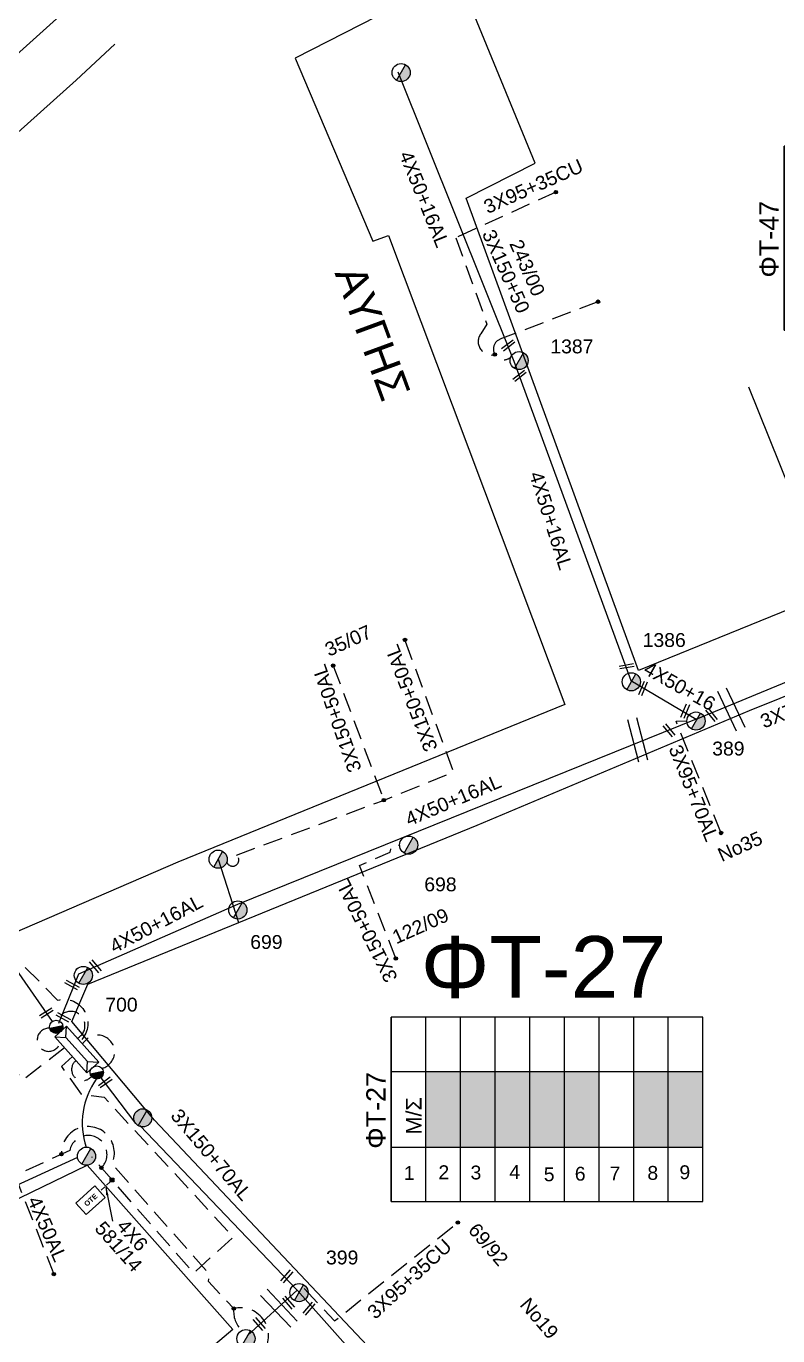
# Model space of a CAD drawing. Header units: millimetres. Extents: x 938 to 3112, y 793 to 1825.
# Drawn here: x 2082.3 to 2179.9, y 918.2 to 1088.3 of the extents above; entities that cross this region are included whole.
import ezdxf
from ezdxf.enums import TextEntityAlignment as Align

# ---------------------------------------------------------------- set-up
doc = ezdxf.new("R2010")
doc.units = ezdxf.units.MM
doc.linetypes.add('DASHED', pattern=[19.05, 12.7, -6.35])
for name, color, linetype in [('Pillar OTE', 7, 'Continuous'), ('Ασφαλειοκιβώτια Χ.Τ 9 αναχωρήσεων', 7, 'Continuous'), ('Γέφυρες Εναερίου Δικτύου', 7, 'Continuous'), ('Γυμνά εναέρια ΧΤ και ΦΟΠ (3Φ)   4x50+16AL', 7, 'Continuous'), ('Επιγραφές - Σχήματα', 7, 'Continuous'), ('Καλώδια ΧΤ   3x150+50AL', 7, 'DASHED'), ('Καλώδια ΧΤ   3x150+70AL', 7, 'DASHED'), ('Καλώδια ΧΤ   3x150AL+50CU', 7, 'DASHED'), ('Καλώδια ΧΤ   3x95+35CU', 7, 'DASHED'), ('Καλώδια ΧΤ   4x50AL', 7, 'DASHED'), ('Μηχανική τομή', 7, 'Continuous'), ('Στύλος Ξύλινος', 7, 'Continuous'), ('Στύλος Ξύλινος @ 1', 7, 'Continuous'), ('Στύλος ΦΜ', 7, 'Continuous'), ('Στύλος ΦΜ @ 1', 7, 'Continuous'), ('Συνδέσεις', 7, 'Continuous'), ('Συνεστραμμένα ΧΤ   3x70+54.6+25AL', 7, 'SYN_LINE'), ('Τομή', 7, 'Continuous'), ('Υποσταθμός εναέριος 2 στύλων', 7, 'Continuous'), ('Υποσταθμός πόλεως', 7, 'Continuous'), ('Υπόβαθρο ΔΕΗ', 7, 'Continuous'), ('Υπόγεια καλώδια Παροχών ΧΤ   4x6', 7, 'DASHED')]:
    doc.layers.add(name, color=color, linetype=linetype)
doc.styles.get("Standard").update_dxf_attribs({"font": 'arial.ttf'})
doc.linetypes.add('SYN_LINE', pattern='A,0.5,-0.0001,["/\\/\\/\\/",Standard,S=0.1,R=0,X=0,Y=-0.05],-0.25', length=0.7501)
doc.dimstyles.new('ISO-25', dxfattribs={"dimtxt": 2.5, "dimasz": 2.5, "dimexe": 1.25, "dimexo": 0.625, "dimtad": 1, "dimtxsty": 'Standard', "dimcen": 2.5, "dimaunit": 2, "dimazin": 0, "dimtfac": 1, "dimtmove": 0, "dimatfit": 3, "dimfxl": 1, "dimarcsym": 0})

# ---------------------------------------------------------------- blocks, each defined once
blk = doc.blocks.new('ΑΣΦΑΛΕΙΟΚΙΒΩΤΙΟ ΥΠΟΣΤΑΘΜΟΥ 9 ΑΝΑΧΩΡΗΣΕΩΝ')
at = {"layer": 'Ασφαλειοκιβώτια Χ.Τ 9 αναχωρήσεων', "ltscale": 40}
for p, q in [((-23.8, 40.36), (24.02, 40.36)), ((-9.72, 40.36), (-9.72, -40.64)), ((9.94, 40.36), (9.94, -40.64)), ((-23.8, 31.36), (24.02, 31.36)), ((-23.8, 22.36), (24.02, 22.36)), ((-23.8, 13.36), (24.02, 13.36)), ((-23.8, 4.36), (24.02, 4.36)), ((-23.8, -4.64), (24.02, -4.64)), ((-23.8, -13.64), (24.02, -13.64)), ((-23.8, -22.64), (24.02, -22.64)), ((-23.8, -31.64), (24.02, -31.64))]:
    blk.add_line(p, q, dxfattribs=at)
at = {"layer": 'Ασφαλειοκιβώτια Χ.Τ 9 αναχωρήσεων'}
blk.add_lwpolyline([(-23.8, -40.64), (24.02, -40.64), (24.02, 40.36), (-23.8, 40.36)], close=True, dxfattribs=at)
for s, p in [('1', (-18.22, 37.06)), ('2', (-18.02, 28.07)), ('3', (-18.09, 19.73)), ('4', (-17.94, 9.66)), ('5', (-18.55, 0.71)), ('6', (-18.4, -7.35)), ('7', (-18.34, -16.37)), ('8', (-18.19, -26.2)), ('9', (-18.02, -34.53))]:
    blk.add_text(s, height=3.6, rotation=270, dxfattribs=at).set_placement(p)
at = {"layer": 'Ασφαλειοκιβώτια Χ.Τ 9 αναχωρήσεων', "ltscale": 40}
for tag, height, p in [('ΟΝΟΜΑ', 5, (-0.16, 44.31)), ('ΚΕΙΜΕΝΟ 1', 2, (17.06, 35.59)), ('ΚΕΙΜΕΝΟ 2', 2, (17.06, 26.88)), ('ΚΕΙΜΕΝΟ 3', 2, (17.06, 17.69)), ('ΚΕΙΜΕΝΟ 4', 2, (17.06, 8.71)), ('ΚΕΙΜΕΝΟ 5', 2, (17.06, -0.13)), ('ΚΕΙΜΕΝΟ 6', 2, (17.06, -9.05)), ('ΚΕΙΜΕΝΟ 7', 2, (17.06, -18.13)), ('ΚΕΙΜΕΝΟ 8', 2, (17.06, -26.85)), ('ΚΕΙΜΕΝΟ 9', 2, (17.06, -35.99)), ('ΣΧ', 2, (-0.1, -42.64))]:
    blk.add_attdef(tag, text='', height=height, dxfattribs=at).set_placement(p, align=Align.MIDDLE_CENTER)
blk = doc.blocks.new('ΥΠΟΣΤΑΘΜΟΣ ΕΝΑΕΡΙΟΣ ΕΠΙ 2 ΣΤΥΛΩΝ')
at = {"layer": 'Υποσταθμός εναέριος 2 στύλων', "linetype": 'Continuous'}
for points in [[(-11.97, -2.11, 0.574793), (-8.45, -0.07, 0.268822), (-9.64, 1.98)], [(9.68, -2.15, 0.574793), (13.19, -0.1, 0.268822), (12.01, 1.95)]]:
    blk.add_hatch(color=256, dxfattribs=at).paths.add_polyline_path(points)
for p, q in [((-11.97, -2.11), (-9.64, 1.98)), ((9.68, -2.15), (12.01, 1.95))]:
    blk.add_line(p, q, dxfattribs=at)
for centre in [(-10.81, -0.07), (10.84, -0.1)]:
    blk.add_circle(centre, 2.36, dxfattribs=at)
at = {"layer": 'Υποσταθμός πόλεως', "linetype": 'Continuous', "ltscale": 40}
blk.add_lwpolyline([(-8.57, 2.82), (8.57, 2.82), (8.57, -2.82), (-8.57, -2.82)], close=True, dxfattribs=at)
for points in [[(-5.75, 0), (-8.57, 2.82)], [(-8.57, -2.82), (-5.75, 0)], [(-5.75, 0), (5.75, 0)], [(5.75, 0), (8.57, 2.82)], [(8.57, -2.82), (5.75, 0)]]:
    blk.add_lwpolyline(points, dxfattribs=at)
at = {"layer": 'Υποσταθμός εναέριος 2 στύλων', "ltscale": 40, "flags": 1}
for tag, p in [('ΜΕΤΑΣΧΗΜΑΤΙΣΜΟΣ', (14.09, 2.51)), ('ΙΣΧΥΣ', (14.07, -0.28)), ('ΑΡΙΘΜΟΣ', (14.19, -3))]:
    blk.add_attdef(tag, p, '', height=1.8, dxfattribs=at)
blk = doc.blocks.new('ΥΠΑΡΧΩΝ ΤΣΙΜΕΝΤΕΝΙΟΣ ΣΤΥΛΟΣ')
at = {"layer": 'Στύλος ΦΜ'}
blk.add_hatch(color=256, dxfattribs=at).paths.add_polyline_path([(-1.29, -2.28, 0.574793), (2.62, 0, 0.268822), (1.3, 2.27)])
blk.add_line((-1.29, -2.28), (1.3, 2.27), dxfattribs=at)
blk.add_circle((0, 0), 2.62, dxfattribs=at)
at = {"layer": 'Στύλος ΦΜ', "flags": 4}
for tag, p in [('ΑΡΙΘΜΟΣ', (-4.68, 8.05)), ('ΤΥΠΟΣ', (-4.91, 3.03))]:
    blk.add_attdef(tag, p, '', height=4, dxfattribs=at)
blk = doc.blocks.new('ΤΟΜΗ')
at = {"layer": 'Τομή', "ltscale": 40}
for p, q in [((-5.68, 0), (5.68, 0)), ((5.68, -2.33), (-5.68, -2.33))]:
    blk.add_line(p, q, dxfattribs=at)
blk = doc.blocks.new('ΥΠΑΡΧΩΝ ΞΥΛΙΝΟΣ ΣΤΥΛΟΣ')
at = {"layer": 'Στύλος Ξύλινος'}
h = blk.add_hatch(color=7, dxfattribs=at)
h.paths.add_polyline_path([(-2.62, 0, 0.270008), (-1.29, -2.28), (1.3, 2.27, 0.576266)])
h.paths.add_polyline_path([(-1.29, -2.28, 0.574793), (2.62, 0, 0.268822), (1.3, 2.27)])
at = {"layer": 'Στύλος Ξύλινος', "color": 7}
blk.add_line((-1.29, -2.28), (1.3, 2.27), dxfattribs=at)
blk.add_circle((0, 0), 2.62, dxfattribs=at)
at = {"layer": 'Στύλος Ξύλινος', "flags": 4}
for tag, p in [('ΑΡΙΘΜΟΣ', (-4.91, 8.6)), ('ΤΥΠΟΣ', (-4.85, 3.39))]:
    blk.add_attdef(tag, p, '', height=4, dxfattribs=at)
blk = doc.blocks.new('ΜΗΧΑΝΙΚΗ ΤΟΜΗ')
at = {"layer": 'Μηχανική τομή', "ltscale": 40}
for p, q in [((-1.89, 0.78), (1.89, 0.78)), ((1.89, 0), (-1.89, 0))]:
    blk.add_line(p, q, dxfattribs=at)
blk = doc.blocks.new('_ΣΥΝΔΕΣΗ')
at = {"layer": 'Συνδέσεις', "linetype": 'SYN_LINE', "ltscale": 40}
blk.add_hatch(color=256, dxfattribs=at).paths.add_polyline_path([(0.5, -0.01, 1), (-0.5, -0.01, 1)])
at = {"layer": 'Συνδέσεις'}
blk.add_circle((0, -0.01), 0.5, dxfattribs=at)
blk = doc.blocks.new('PILLAR ΟΤΕ')
at = {"layer": 'Pillar OTE', "ltscale": 40}
blk.add_lwpolyline([(-3.31, 2.02), (3.39, 2.02), (3.39, -1.99), (-3.31, -1.99)], close=True, dxfattribs=at)
at = {"layer": 'Pillar OTE', "insert": (-1.81, 0.71), "char_height": 1.3575, "width": 109.961, "attachment_point": 1}
blk.add_mtext('{\\fArial|b1|i0|c161|p34;OTE}', dxfattribs=at)
blk = doc.blocks.new('TSONTA XT1')
at = {"ltscale": 40}
h = blk.add_hatch(color=256, dxfattribs=at)
h.dxf.hatch_style = 1
h.paths.add_polyline_path([(595.96, 2487.66), (597.07, 2488.77), (595.96, 2489.87), (594.85, 2488.77)])
blk.add_lwpolyline([(594.85, 2488.77), (595.96, 2489.87), (597.07, 2488.77), (595.96, 2487.66)], close=True, dxfattribs=at)

msp = doc.modelspace()

# ---------------------------------------------------------------- hatches: boundary and pattern name
at = {"layer": 'Ασφαλειοκιβώτια Χ.Τ 9 αναχωρήσεων'}
for color, points in [(27, [(2134.15, 942.72), (2138.65, 942.72), (2138.65, 952.55), (2134.15, 952.55)]), (151, [(2138.65, 952.55), (2138.65, 942.72), (2143.15, 942.72), (2143.15, 952.55)]), (6, [(2143.15, 952.55), (2143.15, 942.72), (2147.65, 942.72), (2147.65, 952.55)]), (62, [(2147.65, 952.55), (2147.65, 942.72), (2152.15, 942.72), (2152.15, 952.55)]), (173, [(2152.15, 952.55), (2152.15, 942.72), (2156.65, 942.72), (2156.65, 952.55)]), (1, [(2161.15, 952.55), (2161.15, 942.72), (2165.65, 942.72), (2165.65, 952.55)]), (133, [(2165.65, 952.55), (2165.65, 942.72), (2170.15, 942.72), (2170.15, 952.55)])]:
    msp.add_hatch(color=color, dxfattribs=at).paths.add_polyline_path(points)

# ---------------------------------------------------------------- linework, layer by layer
at = {"layer": 'Γέφυρες Εναερίου Δικτύου', "color": 2, "linetype": 'DASHED', "ltscale": 0.2, "flags": 128}
msp.add_lwpolyline([(2172.5, 983.52), (2166.66, 998.04), (2168.06, 998.1)], dxfattribs=at)
at = {"layer": 'Γυμνά εναέρια ΧΤ και ΦΟΠ (3Φ)   4x50+16AL', "color": 2, "flags": 128}
msp.add_lwpolyline([(2130.52, 1082.37), (2145.59, 1044.8), (2160.78, 1003.31), (2169.25, 998.3), (2229.41, 1023.13), (2254.66, 1044.93)], dxfattribs=at)
at = {"layer": 'Γυμνά εναέρια ΧΤ και ΦΟΠ (3Φ)   4x50+16AL', "color": 173, "flags": 128}
msp.add_lwpolyline([(2169.25, 998.3), (2109.7, 974.23), (2089.07, 965.21), (2086.47, 958.8)], dxfattribs=at)
at = {"layer": 'Γυμνά εναέρια ΧΤ και ΦΟΠ (3Φ)   4x50+16AL', "color": 173, "linetype": 'SYN_LINE', "ltscale": 10, "flags": 128}
msp.add_lwpolyline([(2107.19, 980.12), (2109.85, 971.89)], dxfattribs=at)
at = {"layer": 'Γυμνά εναέρια ΧΤ και ΦΟΠ (3Φ)   4x50+16AL', "color": 1, "flags": 128}
msp.add_lwpolyline([(2091.36, 951.56, 0.239793), (2090.06, 942.73, 0.126841)], format="xyb", dxfattribs=at)
msp.add_lwpolyline([(2088.92, 941.38), (2006.22, 903.41), (1976.63, 889.77), (1940.19, 871.7)], dxfattribs=at)
at = {"layer": 'Επιγραφές - Σχήματα', "color": 6, "linetype": 'DASHED', "ltscale": 0.2}
msp.add_arc((2088.05, 958.51), 1.85, 297.3322, 158.2745, dxfattribs=at)
at = {"layer": 'Επιγραφές - Σχήματα', "color": 133, "linetype": 'DASHED', "ltscale": 0.2}
msp.add_arc((2085.2, 956.67), 1.5, 85.0674, 345.3831, dxfattribs=at)
at = {"layer": 'Επιγραφές - Σχήματα', "color": 62, "linetype": 'DASHED', "ltscale": 0.2}
msp.add_arc((2091.54, 955.08), 2.2, 284.9154, 152.511, dxfattribs=at)
at = {"layer": 'Επιγραφές - Σχήματα', "color": 1, "linetype": 'DASHED', "ltscale": 0.2}
msp.add_arc((2089.6, 952.81), 1.44, 127.1408, 321.6548, dxfattribs=at)
at = {"layer": 'Επιγραφές - Σχήματα', "color": 151, "linetype": 'DASHED', "ltscale": 0.2}
msp.add_arc((2090.31, 941.79), 2.45, 314.6958, 167.6356, dxfattribs=at)
at = {"layer": 'Καλώδια ΧΤ   3x150+50AL', "color": 173, "linetype": 'DASHED', "ltscale": 0.2, "flags": 128}
for points in [[(2109.57, 980.65), (2128.65, 987.76), (2137.78, 991.46), (2131.45, 1008.59)], [(2122.13, 1005.25), (2128.7, 987.78)]]:
    msp.add_lwpolyline(points, dxfattribs=at)
at = {"layer": 'Καλώδια ΧΤ   3x150+50AL', "ltscale": 0.2, "flags": 128}
msp.add_lwpolyline([(2130.27, 967.22), (2125.54, 979.31), (2129.53, 981.02), (2129.6, 981.42, -0.579838), (2130.76, 981.85, -2.409288)], format="xyb", dxfattribs=at)
at = {"layer": 'Καλώδια ΧΤ   3x150+50AL', "color": 133, "linetype": 'DASHED', "ltscale": 0.2, "flags": 128}
msp.add_lwpolyline([(2087.23, 955.64), (2081.86, 951.45), (2068.21, 967.37), (2056.02, 958.25)], dxfattribs=at)
at = {"layer": 'Καλώδια ΧΤ   3x150+50AL', "color": 173, "linetype": 'DASHED', "ltscale": 0.2}
msp.add_arc((2109.07, 980.02), 0.803, 198.2935, 51.8241, dxfattribs=at)
at = {"layer": 'Καλώδια ΧΤ   3x150+70AL', "color": 27, "linetype": 'DASHED', "ltscale": 0.2, "flags": 128}
msp.add_lwpolyline([(2023.74, 1062.81), (2009.4, 1056.04), (2013.6, 1046.24), (2011.5, 1044.71), (2012.74, 1042.03), (2022.22, 1032.93, 0.722826), (2024.06, 1029.88, -0.332908), (2025.21, 1029.37), (2046.66, 1003.68), (2079.4, 966.49), (2080.39, 966.6, -0.161413), (2081.95, 966.26), (2086.35, 961.82, -0.785047), (2089.24, 956.48, -0.726729)], format="xyb", dxfattribs=at)
at = {"layer": 'Καλώδια ΧΤ   3x150+70AL', "color": 151, "linetype": 'DASHED', "ltscale": 0.2, "flags": 128}
msp.add_lwpolyline([(2088.26, 954.49), (2086.83, 953.19), (2089.4, 949.63), (2092.37, 949.23), (2109.16, 931.06), (2104.02, 926.38), (2090.8, 941.44)], dxfattribs=at)
at = {"layer": 'Καλώδια ΧΤ   3x150AL+50CU', "color": 151, "linetype": 'DASHED', "ltscale": 0.2, "flags": 128}
msp.add_lwpolyline([(2163.77, 858.95), (2113.27, 916.46, 0.656596), (2109.23, 921.76), (2105.92, 925.3), (2106.11, 926.18), (2093.41, 940.54, 1.268391), (2086.84, 941.81)], format="xyb", dxfattribs=at)
at = {"layer": 'Καλώδια ΧΤ   3x95+35CU', "color": 2, "ltscale": 0.2}
msp.add_lwpolyline([(2151.05, 1066.74), (2138.04, 1060.82), (2142.1, 1049.6), (2141.31, 1048.36, 0.711071), (2143.12, 1045.65, 0.130486)], format="xyb", dxfattribs=at)
msp.add_lwpolyline([(2156.5, 1052.52), (2143.76, 1047.63)], dxfattribs=at)
at = {"layer": 'Καλώδια ΧΤ   3x95+35CU', "color": 62, "linetype": 'DASHED', "ltscale": 0.2, "flags": 128}
msp.add_lwpolyline([(2118.35, 924.38), (2122.32, 920.17), (2138.31, 932.93)], dxfattribs=at)
at = {"layer": 'Καλώδια ΧΤ   3x95+35CU', "color": 2, "ltscale": 0.2}
msp.add_arc((2144.31, 1046.36), 1.38, 113.5116, 308.2252, dxfattribs=at)
at = {"layer": 'Καλώδια ΧΤ   4x50AL', "color": 151, "linetype": 'DASHED', "ltscale": 0.2, "flags": 128}
msp.add_lwpolyline([(2087.92, 942.31), (2080.82, 939.02), (2085.85, 926.25)], dxfattribs=at)
at = {"layer": 'Καλώδια ΧΤ   4x50AL', "color": 151, "linetype": 'DASHED', "ltscale": 0.2}
msp.add_arc((2112.61, 921.37), 3.41, 173.417, 226.2507, dxfattribs=at)
at = {"layer": 'Συνεστραμμένα ΧΤ   3x70+54.6+25AL', "color": 62, "linetype": 'SYN_LINE', "ltscale": 10}
msp.add_line((2091.43, 952.41), (2096.46, 945.81), dxfattribs=at)
at = {"layer": 'Συνεστραμμένα ΧΤ   3x70+54.6+25AL', "color": 6, "linetype": 'SYN_LINE', "ltscale": 15, "flags": 128}
msp.add_lwpolyline([(2079.21, 968.29), (2079.24, 968.26), (2085.65, 959.03)], dxfattribs=at)
at = {"layer": 'Συνεστραμμένα ΧΤ   3x70+54.6+25AL', "color": 62, "linetype": 'SYN_LINE', "ltscale": 20, "flags": 128}
msp.add_lwpolyline([(2179.78, 855.23), (2165.98, 869.63), (2117.47, 924.15), (2097.03, 945.54)], dxfattribs=at)
at = {"layer": 'Συνεστραμμένα ΧΤ   3x70+54.6+25AL', "color": 151, "linetype": 'SYN_LINE', "ltscale": 10, "flags": 128}
msp.add_lwpolyline([(2117.47, 924.15), (2111.02, 918.25)], dxfattribs=at)
at = {"layer": 'Υπόβαθρο ΔΕΗ', "flags": 128}
for points in [[(2088.4, 1091.26), (2024.98, 1034.14), (2015.23, 1045.13), (2007.59, 1063.03), (1990.67, 1103.22), (2041.54, 1118.51), (2109.47, 1138.55), (2165.28, 1155.11), (2197.54, 1107.53), (2223.98, 1069.22), (2240.62, 1044.94), (2238.33, 1036.72), (2194.49, 1018.02), (2182.74, 1045.06)], [(2088.4, 1091.26), (2024.98, 1034.14), (2015.23, 1045.13), (2007.59, 1063.03), (1990.67, 1103.22), (2041.54, 1118.51), (2109.47, 1138.55), (2165.28, 1155.11), (2197.54, 1107.53), (2223.98, 1069.22), (2240.62, 1044.94), (2238.33, 1036.72), (2194.49, 1018.02), (2182.74, 1045.06)], [(2176.05, 1041.44), (2186.8, 1014.8), (2161.76, 1004.62), (2139.38, 1065.97), (2148.36, 1070.49), (2138.32, 1094.95), (2117.18, 1084.15), (2127.28, 1060.39), (2129.33, 1061.1), (2152.19, 1000.23), (2101.96, 979.72), (2080.45, 970.43), (2047.31, 1008.85), (2029.8, 1028.44), (2088.77, 1081.29), (2093.76, 1085.96)], [(2176.05, 1041.44), (2186.8, 1014.8), (2161.76, 1004.62), (2139.38, 1065.97), (2148.36, 1070.49), (2138.32, 1094.95), (2117.18, 1084.15), (2127.28, 1060.39), (2129.33, 1061.1), (2152.19, 1000.23), (2101.96, 979.72), (2080.45, 970.43), (2047.31, 1008.85), (2029.8, 1028.44), (2088.77, 1081.29), (2093.76, 1085.96)], [(2222.5, 811.07), (2169.09, 869.56), (2133.84, 909.24), (2098.93, 946.24), (2088.21, 959.06), (2090.28, 963.9), (2140.82, 984.53), (2176.2, 999.43), (2229.24, 1020.75), (2243.15, 983.11), (2242.38, 951.96), (2240.85, 857.55), (2270.83, 822.5), (2283.36, 811.2)], [(2222.5, 811.07), (2169.09, 869.56), (2133.84, 909.24), (2098.93, 946.24), (2088.21, 959.06), (2090.28, 963.9), (2140.82, 984.53), (2176.2, 999.43), (2229.24, 1020.75), (2243.15, 983.11), (2242.38, 951.96), (2240.85, 857.55), (2270.83, 822.5), (2283.36, 811.2)], [(1957.77, 879.13), (2030.79, 911.6), (2090.19, 940.39), (2109.11, 919.04), (2086.99, 900.36), (2069.53, 885.94)], [(1957.77, 879.13), (2030.79, 911.6), (2090.19, 940.39), (2109.11, 919.04), (2086.99, 900.36), (2069.53, 885.94)]]:
    msp.add_lwpolyline(points, dxfattribs=at)
at = {"layer": 'Υπόγεια καλώδια Παροχών ΧΤ   4x6', "color": 151, "linetype": 'DASHED', "ltscale": 0.05}
msp.add_lwpolyline([(2093.15, 938.24), (2091.85, 936.97)], dxfattribs=at)

# ---------------------------------------------------------------- block references
at = {"layer": 'Pillar OTE', "xscale": 0.4999999999999999, "yscale": 0.4999999999999999, "zscale": 0.4999999999999999, "rotation": 41.92227651500833}
msp.add_blockref('PILLAR ΟΤΕ', (2090.61, 935.81), dxfattribs=at)
at = {"layer": 'Ασφαλειοκιβώτια Χ.Τ 9 αναχωρήσεων', "xscale": 0.5, "yscale": 0.5, "zscale": 0.5, "rotation": 90}
for p, values in [((2200.87, 1060.71), {'ΟΝΟΜΑ': 'ΦΤ-47'}), ((2149.83, 947.58), {'ΟΝΟΜΑ': 'ΦΤ-27'})]:
    msp.add_blockref('ΑΣΦΑΛΕΙΟΚΙΒΩΤΙΟ ΥΠΟΣΤΑΘΜΟΥ 9 ΑΝΑΧΩΡΗΣΕΩΝ', p, dxfattribs=at).add_auto_attribs(values)
at = {"layer": 'Μηχανική τομή'}
for p, xscale, yscale, zscale, rotation in [((2144.75, 1047), 0.5000000000003024, 0.5000000000003024, 0.5000000000003024, 217.6304452532625), ((2146.22, 1043.04), 0.5000000000003024, 0.5000000000003024, 0.5000000000003024, 217.6304452532625), ((2160.28, 1004.98), 0.4999999999999743, 0.4999999999999743, 0.4999999999999743, 9.563355254546185), ((2162.54, 1002.22), 0.4999999999999472, 0.4999999999999472, 0.4999999999999472, 67.07994900430033), ((2168.01, 999.28), 0.4999999999999472, 0.4999999999999472, 0.4999999999999472, 67.07994900430033), ((2171.11, 998.74), 0.4999999999998697, 0.4999999999998697, 0.4999999999998697, 309.6763589106136), ((2165.58, 996.72), 0.4999999999998697, 0.4999999999998697, 0.4999999999998697, 309.6763589106136), ((2091.39, 966.35), 0.5000000000001956, 0.5000000000001956, 0.5000000000001956, 130.9498162312883), ((2088.3, 963.97), 0.5000000000001993, 0.5000000000001993, 0.5000000000001993, 151.496778530593), ((2084.78, 960.31), 0.5000000000001207, 0.5000000000001207, 0.5000000000001207, 212.157631367765), ((2087.17, 959.76), 0.5000000000001993, 0.5000000000001993, 0.5000000000001993, 151.496778530593), ((2092.42, 951.3), 0.5000000000002693, 0.5000000000002693, 0.5000000000002693, 215.7002286743642), ((2115.96, 926.07), 0.5000000000003276, 0.5000000000003276, 0.5000000000003276, 229.8689635777353), ((2116.49, 922.66), 0.5000000000001956, 0.5000000000001956, 0.5000000000001956, 130.9498162312883), ((2118.82, 921.89), 0.5000000000003276, 0.5000000000003276, 0.5000000000003276, 229.8689635777353), ((2112.66, 919.88), 0.5000000000001956, 0.5000000000001956, 0.5000000000001956, 130.9498162312883)]:
    msp.add_blockref('ΜΗΧΑΝΙΚΗ ΤΟΜΗ', p, dxfattribs=dict(at, xscale=xscale, yscale=yscale, zscale=zscale, rotation=rotation))
at = {"layer": 'Στύλος Ξύλινος @ 1', "ltscale": 40, "xscale": 0.4499999999998181, "yscale": 0.4499999999998181, "zscale": 0.4499999999998181}
msp.add_blockref('ΥΠΑΡΧΩΝ ΞΥΛΙΝΟΣ ΣΤΥΛΟΣ', (2097.4, 946.53), dxfattribs=at)
at = {"layer": 'Στύλος ΦΜ @ 1', "ltscale": 40, "xscale": 0.4499999999998181, "yscale": 0.4499999999998181, "zscale": 0.4499999999998181}
for p in [(2130.95, 1082.27), (2130.95, 1082.27), (2107.19, 980.12), (2090.09, 941.55), (2090.09, 941.55), (2110.8, 917.86), (2110.8, 917.86)]:
    msp.add_blockref('ΥΠΑΡΧΩΝ ΤΣΙΜΕΝΤΕΝΙΟΣ ΣΤΥΛΟΣ', p, dxfattribs=at)
at = {"layer": 'Στύλος ΦΜ @ 1', "ltscale": 40}
ref = msp.add_blockref('ΥΠΑΡΧΩΝ ΤΣΙΜΕΝΤΕΝΙΟΣ ΣΤΥΛΟΣ', (2146.27, 1044.87), dxfattribs=dict(at, xscale=0.4499999999998181, yscale=0.4499999999998181, zscale=0.4499999999998181))
ref.add_attrib('ΤΥΠΟΣ', '1387', (2150.33, 1045.81), dxfattribs={"layer": 'Στύλος ΦΜ', "height": 1.8, "flags": 4})
ref = msp.add_blockref('ΥΠΑΡΧΩΝ ΤΣΙΜΕΝΤΕΝΙΟΣ ΣΤΥΛΟΣ', (2146.27, 1044.87), dxfattribs=dict(at, xscale=0.4499999999998181, yscale=0.4499999999998181, zscale=0.4499999999998181))
ref.add_attrib('ΤΥΠΟΣ', '1387', (2150.33, 1045.81), dxfattribs={"layer": 'Στύλος ΦΜ', "height": 1.8, "flags": 4})
ref = msp.add_blockref('ΥΠΑΡΧΩΝ ΤΣΙΜΕΝΤΕΝΙΟΣ ΣΤΥΛΟΣ', (2160.85, 1003.16), dxfattribs=dict(at, xscale=0.4499999999998181, yscale=0.4499999999998181, zscale=0.4499999999998181))
ref.add_attrib('ΤΥΠΟΣ', '1386', (2162.32, 1007.68), dxfattribs={"layer": 'Στύλος ΦΜ', "height": 1.8, "flags": 4})
ref = msp.add_blockref('ΥΠΑΡΧΩΝ ΤΣΙΜΕΝΤΕΝΙΟΣ ΣΤΥΛΟΣ', (2160.85, 1003.16), dxfattribs=dict(at, xscale=0.4499999999998181, yscale=0.4499999999998181, zscale=0.4499999999998181))
ref.add_attrib('ΤΥΠΟΣ', '1386', (2162.32, 1007.68), dxfattribs={"layer": 'Στύλος ΦΜ', "height": 1.8, "flags": 4})
ref = msp.add_blockref('ΥΠΑΡΧΩΝ ΤΣΙΜΕΝΤΕΝΙΟΣ ΣΤΥΛΟΣ', (2169.24, 998.06), dxfattribs=dict(at, xscale=0.4499999999998181, yscale=0.4499999999998181, zscale=0.4499999999998181))
ref.add_attrib('ΤΥΠΟΣ', '389', (2171.35, 993.59), dxfattribs={"layer": 'Στύλος ΦΜ', "height": 1.8, "flags": 4})
ref = msp.add_blockref('ΥΠΑΡΧΩΝ ΤΣΙΜΕΝΤΕΝΙΟΣ ΣΤΥΛΟΣ', (2169.24, 998.06), dxfattribs=dict(at, xscale=0.4499999999998181, yscale=0.4499999999998181, zscale=0.4499999999998181))
ref.add_attrib('ΤΥΠΟΣ', '389', (2171.35, 993.59), dxfattribs={"layer": 'Στύλος ΦΜ', "height": 1.8, "flags": 4})
ref = msp.add_blockref('ΥΠΑΡΧΩΝ ΤΣΙΜΕΝΤΕΝΙΟΣ ΣΤΥΛΟΣ', (2131.93, 981.95), dxfattribs=dict(at, xscale=0.4499999999998181, yscale=0.4499999999998181, zscale=0.4499999999998181))
ref.add_attrib('ΤΥΠΟΣ', '698', (2133.96, 975.95), dxfattribs={"layer": 'Στύλος ΦΜ', "height": 1.8, "flags": 4})
ref = msp.add_blockref('ΥΠΑΡΧΩΝ ΤΣΙΜΕΝΤΕΝΙΟΣ ΣΤΥΛΟΣ', (2131.93, 981.95), dxfattribs=dict(at, xscale=0.4499999999998181, yscale=0.4499999999998181, zscale=0.4499999999998181))
ref.add_attrib('ΤΥΠΟΣ', '698', (2133.96, 975.95), dxfattribs={"layer": 'Στύλος ΦΜ', "height": 1.8, "flags": 4})
ref = msp.add_blockref('ΥΠΑΡΧΩΝ ΤΣΙΜΕΝΤΕΝΙΟΣ ΣΤΥΛΟΣ', (2109.75, 973.53), dxfattribs=dict(at, xscale=0.4499999999998181, yscale=0.4499999999998181, zscale=0.4499999999998181))
ref.add_attrib('ΤΥΠΟΣ', '699', (2111.36, 968.47), dxfattribs={"layer": 'Στύλος ΦΜ', "height": 1.8, "flags": 4})
ref = msp.add_blockref('ΥΠΑΡΧΩΝ ΤΣΙΜΕΝΤΕΝΙΟΣ ΣΤΥΛΟΣ', (2109.75, 973.53), dxfattribs=dict(at, xscale=0.4499999999998181, yscale=0.4499999999998181, zscale=0.4499999999998181))
ref.add_attrib('ΤΥΠΟΣ', '699', (2111.36, 968.47), dxfattribs={"layer": 'Στύλος ΦΜ', "height": 1.8, "flags": 4})
ref = msp.add_blockref('ΥΠΑΡΧΩΝ ΤΣΙΜΕΝΤΕΝΙΟΣ ΣΤΥΛΟΣ', (2089.69, 965.03), dxfattribs=dict(at, xscale=0.4499999999998181, yscale=0.4499999999998181, zscale=0.4499999999998181))
ref.add_attrib('ΤΥΠΟΣ', '700', (2092.54, 960.34), dxfattribs={"layer": 'Στύλος ΦΜ', "height": 1.8, "flags": 4})
ref = msp.add_blockref('ΥΠΑΡΧΩΝ ΤΣΙΜΕΝΤΕΝΙΟΣ ΣΤΥΛΟΣ', (2089.69, 965.03), dxfattribs=dict(at, xscale=0.4499999999998181, yscale=0.4499999999998181, zscale=0.4499999999998181))
ref.add_attrib('ΤΥΠΟΣ', '700', (2092.54, 960.34), dxfattribs={"layer": 'Στύλος ΦΜ', "height": 1.8, "flags": 4})
ref = msp.add_blockref('ΥΠΑΡΧΩΝ ΤΣΙΜΕΝΤΕΝΙΟΣ ΣΤΥΛΟΣ', (2117.69, 923.84), dxfattribs=dict(at, xscale=0.4499999999998181, yscale=0.4499999999998181, zscale=0.4499999999998181))
ref.add_attrib('ΤΥΠΟΣ', '399', (2121.2, 927.5), dxfattribs={"layer": 'Στύλος ΦΜ', "height": 1.8, "flags": 4})
ref = msp.add_blockref('ΥΠΑΡΧΩΝ ΤΣΙΜΕΝΤΕΝΙΟΣ ΣΤΥΛΟΣ', (2117.69, 923.84), dxfattribs=dict(at, xscale=0.4499999999998181, yscale=0.4499999999998181, zscale=0.4499999999998181))
ref.add_attrib('ΤΥΠΟΣ', '399', (2121.2, 927.5), dxfattribs={"layer": 'Στύλος ΦΜ', "height": 1.8, "flags": 4})
at = {"layer": 'Συνδέσεις', "xscale": 0.4500000000000455, "yscale": 0.4500000000000455, "zscale": 0.4500000000000455}
for p in [(2151.05, 1066.74), (2156.51, 1052.52), (2143.12, 1045.66), (2131.45, 1008.6), (2122.13, 1005.26), (2128.7, 987.79), (2172.5, 983.53), (2130.27, 967.23), (2086.84, 941.82), (2092.03, 940.05), (2138.31, 932.94), (2085.85, 926.25), (2109.23, 921.77)]:
    msp.add_blockref('_ΣΥΝΔΕΣΗ', p, dxfattribs=at)
at = {"layer": 'Συνδέσεις', "xscale": 0.3075184835441075, "yscale": 0.3075184835441075, "zscale": 0.3075184835441075, "rotation": 314.9999999999908}
msp.add_blockref('TSONTA XT1', (1422.62, 526.89), dxfattribs=at)
at = {"layer": 'Τομή'}
for p, xscale, yscale, zscale, rotation in [((2174.36, 999.82), 0.499999999999952, 0.499999999999952, 0.499999999999952, 295.3652048258319), ((2174.36, 999.82), 0.499999999999952, 0.499999999999952, 0.499999999999952, 295.3652048258319), ((2162.24, 995.76), 0.5000000000000008, 0.5000000000000008, 0.5000000000000008, 284.688358951186), ((2162.24, 995.76), 0.5000000000000008, 0.5000000000000008, 0.5000000000000008, 284.688358951186), ((2115.5, 922.21), 0.4999999999999992, 0.4999999999999992, 0.4999999999999992, 313.5035037077353), ((2115.5, 922.21), 0.4999999999999992, 0.4999999999999992, 0.4999999999999992, 313.5035037077353)]:
    msp.add_blockref('ΤΟΜΗ', p, dxfattribs=dict(at, xscale=xscale, yscale=yscale, zscale=zscale, rotation=rotation))
at = {"layer": 'Υποσταθμός εναέριος 2 στύλων', "lineweight": 30, "xscale": 0.3661696245092294, "yscale": 0.3661696245092294, "zscale": 0.3661696245092294, "rotation": 311.6479919480516}
msp.add_blockref('ΥΠΟΣΤΑΘΜΟΣ ΕΝΑΕΡΙΟΣ ΕΠΙ 2 ΣΤΥΛΩΝ', (2088.82, 955.41), dxfattribs=at)

# ---------------------------------------------------------------- texts
at = {"layer": 'Γέφυρες Εναερίου Δικτύου', "linetype": 'DASHED', "ltscale": 0.2}
msp.add_text('3X95+70AL', height=1.8, rotation=291.8203, dxfattribs=at).set_placement((2168.95, 988.71), align=Align.MIDDLE)
at = {"layer": 'Γυμνά εναέρια ΧΤ και ΦΟΠ (3Φ)   4x50+16AL'}
for s, rotation, p in [('4X50+16AL', 291.9795, (2133.96, 1065.84)), ('4X50+16AL', 287.5412, (2150.41, 1024.1)), ('4X50+16', 330.4448, (2167.13, 1002.6)), ('4X50+16AL', 23.0586, (2137.71, 987.79)), ('4X50+16AL', 27.8371, (2099.14, 971.74))]:
    msp.add_text(s, height=1.8, rotation=rotation, dxfattribs=at).set_placement(p, align=Align.MIDDLE)
at = {"layer": 'Επιγραφές - Σχήματα', "linetype": 'DASHED', "ltscale": 0.2, "attachment_point": 1}
for s, insert, char_height, width, rotation in [('243/00', (2146.61, 1060.8), 1.8, 10.8079, 293.8195), ('ΑΥΓΗΣ', (2126.04, 1057.63), 4, 48.5909, 290.1985), ('35/07', (2120.84, 1008.04), 1.8, 10.8079, 24.1379), ('Νο35', (2171.85, 981.38), 1.8, 10.8079, 24.1379), ('122/09', (2129.58, 970.7), 1.8, 10.8079, 24.1379), ('69/92', (2140.92, 933.07), 1.8, 10.8079, 310.4722), ('Νο19', (2147.63, 923.37), 1.8, 10.8079, 310.4722)]:
    msp.add_mtext(s, dxfattribs=dict(at, insert=insert, char_height=char_height, width=width, rotation=rotation))
at = {"layer": 'Επιγραφές - Σχήματα', "linetype": 'DASHED', "ltscale": 0.2, "insert": (2133.5, 970.13), "char_height": 8, "width": 24.9768, "attachment_point": 1}
msp.add_mtext('ΦΤ-27', dxfattribs=at)
at = {"layer": 'Επιγραφές - Σχήματα', "linetype": 'Continuous', "ltscale": 0.2, "insert": (2131.6, 944.38), "char_height": 2, "width": 3.2517, "attachment_point": 1, "rotation": 90}
msp.add_mtext('Μ/Σ', dxfattribs=at)
at = {"layer": 'Καλώδια ΧΤ   3x150+50AL', "ltscale": 0.2}
for s, rotation, p in [('3X150+50', 293.9407, (2144.58, 1056.46)), ('3X150+50AL', 110.974, (2132.27, 1001.03)), ('3X150+50AL', 109.1103, (2122.6, 998.4))]:
    msp.add_text(s, height=1.8, rotation=rotation, dxfattribs=at).set_placement(p, align=Align.MIDDLE)
at = {"layer": 'Καλώδια ΧΤ   3x150+50AL', "linetype": 'DASHED', "ltscale": 0.2}
msp.add_text('3X150+50AL', height=1.8, rotation=116.5869, dxfattribs=at).set_placement((2126.48, 970.84), align=Align.MIDDLE)
at = {"layer": 'Καλώδια ΧΤ   3x150+70AL', "ltscale": 0.2}
msp.add_text('3X150+70AL', height=1.8, rotation=310.2061, dxfattribs=at).set_placement((2106.31, 941.75), align=Align.MIDDLE)
at = {"layer": 'Καλώδια ΧΤ   3x95+35CU', "ltscale": 0.2}
for rotation, p in [(23.9422, (2148.12, 1067.51)), (42.8517, (2132.03, 925.62))]:
    msp.add_text('3X95+35CU', height=1.8, rotation=rotation, dxfattribs=at).set_placement(p, align=Align.MIDDLE)
at = {"layer": 'Καλώδια ΧΤ   4x50AL', "ltscale": 0.2}
for s, rotation, p in [('4X50AL', 293.7021, (2085.01, 932.11)), ('581/14', 311.5917, (2094.3, 929.84)), ('4Χ6', 311.5917, (2096.07, 931.31))]:
    msp.add_text(s, height=1.8, rotation=rotation, dxfattribs=at).set_placement(p, align=Align.MIDDLE)
at = {"layer": 'Συνεστραμμένα ΧΤ   3x70+54.6+25AL', "ltscale": 20}
msp.add_text('3X70+54.6+25AL', height=1.8, rotation=21.6366, dxfattribs=at).set_placement((2186.82, 1001.53), align=Align.MIDDLE)

# ---------------------------------------------------------------- leaders
at = {"layer": 'Επιγραφές - Σχήματα', "ltscale": 40}
msp.add_leader([(2092.59, 937.49), (2093.47, 933.13)], dimstyle='ISO-25', override={"dimasz": 1, "dimtad": 0}, dxfattribs=at)

doc.saveas('drawing.dxf')
